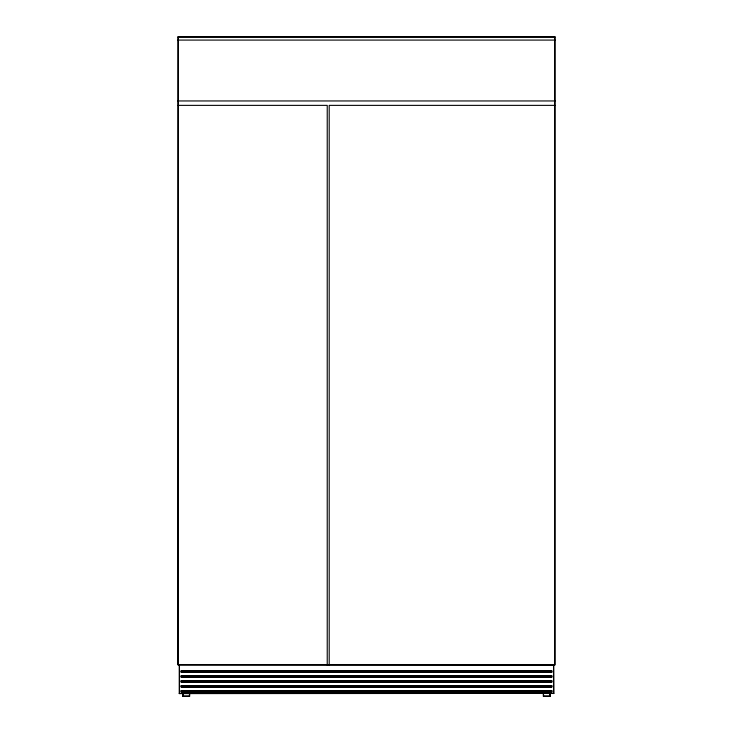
<?xml version="1.0" encoding="UTF-8"?>
<svg xmlns="http://www.w3.org/2000/svg" width="733" height="733" viewBox="0 0 733 733"><rect width="100%" height="100%" fill="white"/><g stroke="black" fill="none" stroke-linecap="round" stroke-linejoin="round"><path stroke-width="1.1" d="M178.018 36.925L554.982 36.925L554.982 664.932L178.018 664.932L178.018 36.925L554.982 36.925M179.393 664.547L179.393 693.601L553.809 693.409L553.607 664.547L179.393 664.547L179.393 693.601M181.152 670.979L551.683 670.823L551.683 672.243L181.317 672.243L181.152 670.979L551.848 670.979M181.152 675.927L551.683 675.771L551.683 677.191L181.317 677.191L181.152 675.927L551.848 675.927M181.152 680.875L551.683 680.719L551.683 682.139L181.317 682.139L181.152 680.875L551.848 680.875M181.152 685.822L551.683 685.667L551.683 687.087L181.317 687.087L181.152 685.822L551.848 685.822M181.152 690.77L551.683 690.614L551.683 692.034L181.317 692.034L181.152 690.77L551.848 690.77M182.728 693.271L183.039 696.35L189.481 696.35L189.792 693.271M543.208 693.271L543.519 696.35L549.961 696.35L550.272 693.271M178.018 40.086L554.982 40.086M178.018 100.952L554.982 100.952M178.018 105.369L327.23 105.369L327.23 664.932M554.982 105.369L329.199 105.369L329.199 664.932M181.152 672.079L551.848 672.079M181.152 677.026L551.848 677.026M181.152 681.974L551.848 681.974M181.152 686.922L551.848 686.922M181.152 691.87L551.848 691.87M179.191 693.409L553.809 693.409M182.728 696.038L189.792 696.038M543.208 696.038L550.272 696.038M554.707 36.65L554.707 664.932L178.018 664.657L178.293 36.65M553.607 664.547L553.607 693.601M551.683 670.823L551.683 672.243M551.683 675.771L551.683 677.191M551.683 680.719L551.683 682.139M551.683 685.667L551.683 687.087M551.683 690.614L551.683 692.034M549.961 693.271L549.961 696.35M543.519 693.271L543.519 696.35M189.481 693.271L189.481 696.35M183.039 693.271L183.039 696.35M181.317 670.823L181.317 672.243M181.317 675.771L181.317 677.191M181.317 680.719L181.317 682.139M181.317 685.667L181.317 687.087M181.317 690.614L181.317 692.034"/></g></svg>
